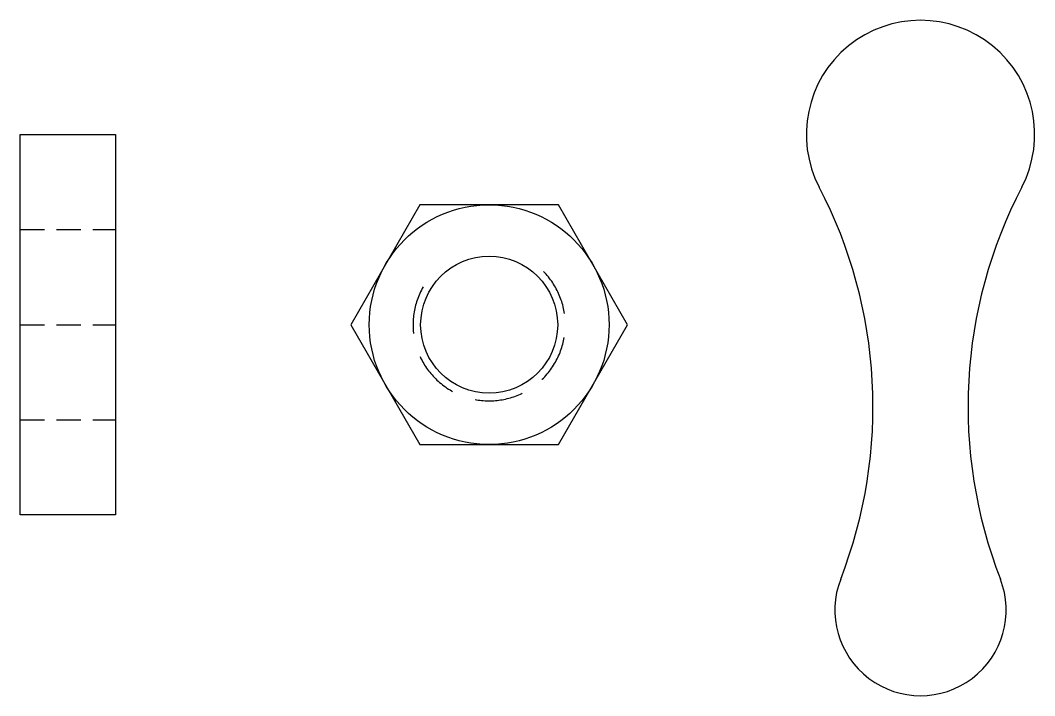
# Model space of a CAD drawing. Header units: millimetres. Extents: x -73 to 2591, y -63 to 2384.
# Drawn here: x 2058 to 2591, y 2029 to 2384 of the extents above; entities outside this region: 1.
import ezdxf

# ---------------------------------------------------------------- set-up
doc = ezdxf.new("R2010")
doc.units = ezdxf.units.MM
doc.linetypes.add('DASHED', pattern=[19.05, 12.7, -6.35])
doc.linetypes.add('DASHEDX2', pattern=[38.1, 25.4, -12.7])
for name, color, linetype in [('Bolt', 80, 'Continuous'), ('Hinge', 50, 'Continuous'), ('Keyhole', 20, 'Continuous')]:
    doc.layers.add(name, color=color, linetype=linetype)

# ---------------------------------------------------------------- blocks, each defined once
blk = doc.blocks.new('BOLT')
blk.add_lwpolyline([(-36.37, 63), (-72.75, 0), (-36.37, -63), (36.37, -63), (72.75, 0), (36.37, 63)], close=True)
for radius in [63, 36]:
    blk.add_circle((0, 0), radius)
at = {"linetype": 'DASHEDX2'}
blk.add_arc((0, 0), 40, 150.1944, 44.373, dxfattribs=at)

msp = doc.modelspace()

# ---------------------------------------------------------------- linework, layer by layer
at = {"layer": 'Bolt'}
msp.add_lwpolyline([(2268.08, 2287.48), (2231.71, 2224.48), (2268.08, 2161.48), (2340.83, 2161.48), (2377.2, 2224.48), (2340.83, 2287.48)], close=True, dxfattribs=at)
for radius in [63, 36]:
    msp.add_circle((2304.45, 2224.48), radius, dxfattribs=at)
at = {"layer": 'Bolt', "linetype": 'DASHEDX2'}
msp.add_arc((2304.45, 2224.48), 40, 150.1944, 44.373, dxfattribs=at)
at = {"layer": 'Hinge'}
for p, q in [((2058.09, 2324.48), (2108.09, 2324.48)), ((2058.09, 2124.48), (2058.09, 2324.48)), ((2108.09, 2324.48), (2108.09, 2124.48)), ((2108.09, 2124.48), (2058.09, 2124.48))]:
    msp.add_line(p, q, dxfattribs=at)
at = {"layer": 'Hinge', "linetype": 'DASHED'}
for p, q in [((2058.09, 2274.48), (2108.09, 2274.48)), ((2058.09, 2224.48), (2108.09, 2224.48)), ((2058.09, 2174.48), (2108.09, 2174.48))]:
    msp.add_line(p, q, dxfattribs=at)
at = {"layer": 'Keyhole'}
for centre, radius, start, end in [((2531.09, 2324.48), 60, 332.4983, 207.5017), ((2256.12, 2181.33), 250, 338.7644, 27.5017), ((2806.06, 2181.33), 250, 152.4983, 201.2356), ((2531.09, 2074.48), 45, 158.7644, 21.2356)]:
    msp.add_arc(centre, radius, start, end, dxfattribs=at)

# ---------------------------------------------------------------- block references
at = {"layer": 'Bolt'}
msp.add_blockref('BOLT', (0, 0), dxfattribs=at)

doc.saveas('drawing.dxf')
